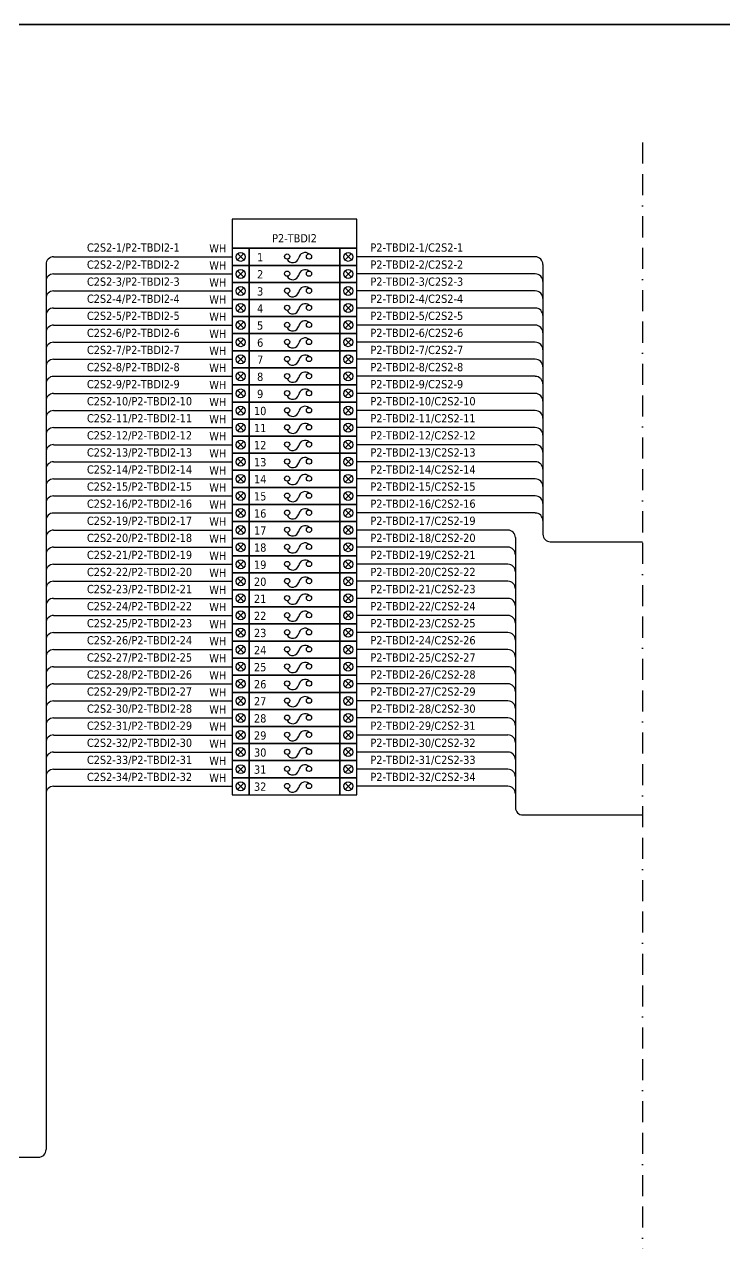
# Model space of a CAD drawing. Header units: millimetres. Extents: x 0 to 62600, y 0 to 14837.
# Drawn here: x 9759 to 10604, y 10245 to 11717 of the extents above; entities that cross this region are included whole.
import ezdxf
from ezdxf.enums import TextEntityAlignment as Align

# ---------------------------------------------------------------- set-up
doc = ezdxf.new("R2010")
doc.units = ezdxf.units.MM
doc.linetypes.add('BORDERX2', pattern=[88.9, 25.4, -12.7, 25.4, -12.7, 0, -12.7])
doc.layers.add('HELPPOINT', color=7, linetype='Continuous')
doc.layers.add('x01001-FrameArea', color=2, linetype='BORDERX2')
doc.layers.add('IE-WIRE', color=7, linetype='Continuous', lineweight=25)
doc.layers.add('power', color=7, linetype='Continuous', lineweight=25)
doc.styles.add('Tahoma', font='')
doc.styles.get('Tahoma').set_extended_font_data('Tahoma')

msp = doc.modelspace()

# ---------------------------------------------------------------- linework, layer by layer
at = {"color": 1, "ltscale": 25.4}
for p, q in [((10023.8, 11440.2), (10016.2, 11432.5)), ((10016.2, 11440.2), (10023.8, 11432.5)), ((10145.9, 11440.2), (10153.6, 11432.5)), ((10153.6, 11440.2), (10145.9, 11432.5)), ((10023.8, 11419.6), (10016.2, 11411.9)), ((10016.2, 11419.6), (10023.8, 11411.9)), ((10145.9, 11419.6), (10153.6, 11411.9)), ((10153.6, 11419.6), (10145.9, 11411.9)), ((10023.8, 11398.9), (10016.2, 11391.3)), ((10016.2, 11398.9), (10023.8, 11391.3)), ((10145.9, 11398.9), (10153.6, 11391.3)), ((10153.6, 11398.9), (10145.9, 11391.3)), ((10023.8, 11378.3), (10016.2, 11370.7)), ((10016.2, 11378.3), (10023.8, 11370.7)), ((10145.9, 11378.3), (10153.6, 11370.7)), ((10153.6, 11378.3), (10145.9, 11370.7)), ((10023.8, 11357.7), (10016.2, 11350.1)), ((10016.2, 11357.7), (10023.8, 11350.1)), ((10145.9, 11357.7), (10153.6, 11350.1)), ((10153.6, 11357.7), (10145.9, 11350.1)), ((10023.8, 11337.1), (10016.2, 11329.4)), ((10016.2, 11337.1), (10023.8, 11329.4)), ((10145.9, 11337.1), (10153.6, 11329.4)), ((10153.6, 11337.1), (10145.9, 11329.4)), ((10023.8, 11316.5), (10016.2, 11308.8)), ((10016.2, 11316.5), (10023.8, 11308.8)), ((10145.9, 11316.5), (10153.6, 11308.8)), ((10153.6, 11316.5), (10145.9, 11308.8)), ((10023.8, 11295.9), (10016.2, 11288.2)), ((10016.2, 11295.9), (10023.8, 11288.2)), ((10145.9, 11295.9), (10153.6, 11288.2)), ((10153.6, 11295.9), (10145.9, 11288.2)), ((10023.8, 11275.3), (10016.2, 11267.6)), ((10016.2, 11275.3), (10023.8, 11267.6)), ((10145.9, 11275.3), (10153.6, 11267.6)), ((10153.6, 11275.3), (10145.9, 11267.6)), ((10023.8, 11254.7), (10016.2, 11247)), ((10016.2, 11254.7), (10023.8, 11247)), ((10145.9, 11254.7), (10153.6, 11247)), ((10153.6, 11254.7), (10145.9, 11247)), ((10023.8, 11234.1), (10016.2, 11226.4)), ((10016.2, 11234.1), (10023.8, 11226.4)), ((10145.9, 11234.1), (10153.6, 11226.4)), ((10153.6, 11234.1), (10145.9, 11226.4)), ((10023.8, 11213.4), (10016.2, 11205.8)), ((10016.2, 11213.4), (10023.8, 11205.8)), ((10145.9, 11213.4), (10153.6, 11205.8)), ((10153.6, 11213.4), (10145.9, 11205.8)), ((10023.8, 11192.8), (10016.2, 11185.2)), ((10016.2, 11192.8), (10023.8, 11185.2)), ((10145.9, 11192.8), (10153.6, 11185.2)), ((10153.6, 11192.8), (10145.9, 11185.2)), ((10023.8, 11172.2), (10016.2, 11164.5)), ((10016.2, 11172.2), (10023.8, 11164.5)), ((10145.9, 11172.2), (10153.6, 11164.5)), ((10153.6, 11172.2), (10145.9, 11164.5)), ((10023.8, 11151.6), (10016.2, 11143.9)), ((10016.2, 11151.6), (10023.8, 11143.9)), ((10145.9, 11151.6), (10153.6, 11143.9)), ((10153.6, 11151.6), (10145.9, 11143.9)), ((10023.8, 11131), (10016.2, 11123.3)), ((10016.2, 11131), (10023.8, 11123.3)), ((10145.9, 11131), (10153.6, 11123.3)), ((10153.6, 11131), (10145.9, 11123.3)), ((10023.8, 11110.4), (10016.2, 11102.7)), ((10016.2, 11110.4), (10023.8, 11102.7)), ((10145.9, 11110.4), (10153.6, 11102.7)), ((10153.6, 11110.4), (10145.9, 11102.7)), ((10023.8, 11089.8), (10016.2, 11082.1)), ((10016.2, 11089.8), (10023.8, 11082.1)), ((10145.9, 11089.8), (10153.6, 11082.1)), ((10153.6, 11089.8), (10145.9, 11082.1)), ((10023.8, 11069.2), (10016.2, 11061.5)), ((10016.2, 11069.2), (10023.8, 11061.5)), ((10145.9, 11069.2), (10153.6, 11061.5)), ((10153.6, 11069.2), (10145.9, 11061.5)), ((10023.8, 11048.5), (10016.2, 11040.9)), ((10016.2, 11048.5), (10023.8, 11040.9)), ((10145.9, 11048.5), (10153.6, 11040.9)), ((10153.6, 11048.5), (10145.9, 11040.9)), ((10023.8, 11027.9), (10016.2, 11020.3)), ((10016.2, 11027.9), (10023.8, 11020.3)), ((10145.9, 11027.9), (10153.6, 11020.3)), ((10153.6, 11027.9), (10145.9, 11020.3)), ((10023.8, 11007.3), (10016.2, 10999.7)), ((10016.2, 11007.3), (10023.8, 10999.7)), ((10145.9, 11007.3), (10153.6, 10999.7)), ((10153.6, 11007.3), (10145.9, 10999.7)), ((10023.8, 10986.7), (10016.2, 10979)), ((10016.2, 10986.7), (10023.8, 10979)), ((10145.9, 10986.7), (10153.6, 10979)), ((10153.6, 10986.7), (10145.9, 10979)), ((10023.8, 10966.1), (10016.2, 10958.4)), ((10016.2, 10966.1), (10023.8, 10958.4)), ((10145.9, 10966.1), (10153.6, 10958.4)), ((10153.6, 10966.1), (10145.9, 10958.4)), ((10023.8, 10945.5), (10016.2, 10937.8)), ((10016.2, 10945.5), (10023.8, 10937.8)), ((10145.9, 10945.5), (10153.6, 10937.8)), ((10153.6, 10945.5), (10145.9, 10937.8)), ((10023.8, 10924.9), (10016.2, 10917.2)), ((10016.2, 10924.9), (10023.8, 10917.2)), ((10145.9, 10924.9), (10153.6, 10917.2)), ((10153.6, 10924.9), (10145.9, 10917.2)), ((10023.8, 10904.3), (10016.2, 10896.6)), ((10016.2, 10904.3), (10023.8, 10896.6)), ((10145.9, 10904.3), (10153.6, 10896.6)), ((10153.6, 10904.3), (10145.9, 10896.6)), ((10023.8, 10883.7), (10016.2, 10876)), ((10016.2, 10883.7), (10023.8, 10876)), ((10145.9, 10883.7), (10153.6, 10876)), ((10153.6, 10883.7), (10145.9, 10876)), ((10023.8, 10863), (10016.2, 10855.4)), ((10016.2, 10863), (10023.8, 10855.4)), ((10145.9, 10863), (10153.6, 10855.4)), ((10153.6, 10863), (10145.9, 10855.4)), ((10023.8, 10842.4), (10016.2, 10834.8)), ((10016.2, 10842.4), (10023.8, 10834.8)), ((10145.9, 10842.4), (10153.6, 10834.8)), ((10153.6, 10842.4), (10145.9, 10834.8)), ((10023.8, 10821.8), (10016.2, 10814.1)), ((10016.2, 10821.8), (10023.8, 10814.1)), ((10145.9, 10821.8), (10153.6, 10814.1)), ((10153.6, 10821.8), (10145.9, 10814.1)), ((10023.8, 10801.2), (10016.2, 10793.5)), ((10016.2, 10801.2), (10023.8, 10793.5)), ((10145.9, 10801.2), (10153.6, 10793.5)), ((10153.6, 10801.2), (10145.9, 10793.5))]:
    msp.add_line(p, q, dxfattribs=at)
at = {"color": 4, "ltscale": 25.4}
msp.add_lwpolyline([(10009.7, 11446.6), (10160, 11446.6), (10160, 11481.9), (10009.7, 11481.9)], close=True, dxfattribs=at)
at = {"color": 1, "ltscale": 25.4}
for points in [[(10009.7, 11426), (10030.3, 11426), (10030.3, 11446.6), (10009.7, 11446.6)], [(10030.3, 11426), (10139.4, 11426), (10139.4, 11446.6), (10030.3, 11446.6)], [(10139.4, 11426), (10160, 11426), (10160, 11446.6), (10139.4, 11446.6)], [(10009.7, 11405.4), (10030.3, 11405.4), (10030.3, 11426), (10009.7, 11426)], [(10030.3, 11405.4), (10139.4, 11405.4), (10139.4, 11426), (10030.3, 11426)], [(10139.4, 11405.4), (10160, 11405.4), (10160, 11426), (10139.4, 11426)], [(10009.7, 11384.8), (10030.3, 11384.8), (10030.3, 11405.4), (10009.7, 11405.4)], [(10030.3, 11384.8), (10139.4, 11384.8), (10139.4, 11405.4), (10030.3, 11405.4)], [(10139.4, 11384.8), (10160, 11384.8), (10160, 11405.4), (10139.4, 11405.4)], [(10009.7, 11364.2), (10030.3, 11364.2), (10030.3, 11384.8), (10009.7, 11384.8)], [(10030.3, 11364.2), (10139.4, 11364.2), (10139.4, 11384.8), (10030.3, 11384.8)], [(10139.4, 11364.2), (10160, 11364.2), (10160, 11384.8), (10139.4, 11384.8)], [(10009.7, 11343.6), (10030.3, 11343.6), (10030.3, 11364.2), (10009.7, 11364.2)], [(10030.3, 11343.6), (10139.4, 11343.6), (10139.4, 11364.2), (10030.3, 11364.2)], [(10139.4, 11343.6), (10160, 11343.6), (10160, 11364.2), (10139.4, 11364.2)], [(10009.7, 11323), (10030.3, 11323), (10030.3, 11343.6), (10009.7, 11343.6)], [(10030.3, 11323), (10139.4, 11323), (10139.4, 11343.6), (10030.3, 11343.6)], [(10139.4, 11323), (10160, 11323), (10160, 11343.6), (10139.4, 11343.6)], [(10009.7, 11302.4), (10030.3, 11302.4), (10030.3, 11323), (10009.7, 11323)], [(10030.3, 11302.4), (10139.4, 11302.4), (10139.4, 11323), (10030.3, 11323)], [(10139.4, 11302.4), (10160, 11302.4), (10160, 11323), (10139.4, 11323)], [(10009.7, 11281.7), (10030.3, 11281.7), (10030.3, 11302.4), (10009.7, 11302.4)], [(10030.3, 11281.7), (10139.4, 11281.7), (10139.4, 11302.4), (10030.3, 11302.4)], [(10139.4, 11281.7), (10160, 11281.7), (10160, 11302.4), (10139.4, 11302.4)], [(10009.7, 11261.1), (10030.3, 11261.1), (10030.3, 11281.7), (10009.7, 11281.7)], [(10030.3, 11261.1), (10139.4, 11261.1), (10139.4, 11281.7), (10030.3, 11281.7)], [(10139.4, 11261.1), (10160, 11261.1), (10160, 11281.7), (10139.4, 11281.7)], [(10009.7, 11240.5), (10030.3, 11240.5), (10030.3, 11261.1), (10009.7, 11261.1)], [(10030.3, 11240.5), (10139.4, 11240.5), (10139.4, 11261.1), (10030.3, 11261.1)], [(10139.4, 11240.5), (10160, 11240.5), (10160, 11261.1), (10139.4, 11261.1)], [(10009.7, 11219.9), (10030.3, 11219.9), (10030.3, 11240.5), (10009.7, 11240.5)], [(10030.3, 11219.9), (10139.4, 11219.9), (10139.4, 11240.5), (10030.3, 11240.5)], [(10139.4, 11219.9), (10160, 11219.9), (10160, 11240.5), (10139.4, 11240.5)], [(10009.7, 11199.3), (10030.3, 11199.3), (10030.3, 11219.9), (10009.7, 11219.9)], [(10030.3, 11199.3), (10139.4, 11199.3), (10139.4, 11219.9), (10030.3, 11219.9)], [(10139.4, 11199.3), (10160, 11199.3), (10160, 11219.9), (10139.4, 11219.9)], [(10009.7, 11178.7), (10030.3, 11178.7), (10030.3, 11199.3), (10009.7, 11199.3)], [(10030.3, 11178.7), (10139.4, 11178.7), (10139.4, 11199.3), (10030.3, 11199.3)], [(10139.4, 11178.7), (10160, 11178.7), (10160, 11199.3), (10139.4, 11199.3)], [(10009.7, 11158.1), (10030.3, 11158.1), (10030.3, 11178.7), (10009.7, 11178.7)], [(10030.3, 11158.1), (10139.4, 11158.1), (10139.4, 11178.7), (10030.3, 11178.7)], [(10139.4, 11158.1), (10160, 11158.1), (10160, 11178.7), (10139.4, 11178.7)], [(10009.7, 11137.5), (10030.3, 11137.5), (10030.3, 11158.1), (10009.7, 11158.1)], [(10030.3, 11137.5), (10139.4, 11137.5), (10139.4, 11158.1), (10030.3, 11158.1)], [(10139.4, 11137.5), (10160, 11137.5), (10160, 11158.1), (10139.4, 11158.1)], [(10009.7, 11116.9), (10030.3, 11116.9), (10030.3, 11137.5), (10009.7, 11137.5)], [(10030.3, 11116.9), (10139.4, 11116.9), (10139.4, 11137.5), (10030.3, 11137.5)], [(10139.4, 11116.9), (10160, 11116.9), (10160, 11137.5), (10139.4, 11137.5)], [(10009.7, 11096.2), (10030.3, 11096.2), (10030.3, 11116.9), (10009.7, 11116.9)], [(10030.3, 11096.2), (10139.4, 11096.2), (10139.4, 11116.9), (10030.3, 11116.9)], [(10139.4, 11096.2), (10160, 11096.2), (10160, 11116.9), (10139.4, 11116.9)], [(10009.7, 11075.6), (10030.3, 11075.6), (10030.3, 11096.2), (10009.7, 11096.2)], [(10030.3, 11075.6), (10139.4, 11075.6), (10139.4, 11096.2), (10030.3, 11096.2)], [(10139.4, 11075.6), (10160, 11075.6), (10160, 11096.2), (10139.4, 11096.2)], [(10009.7, 11055), (10030.3, 11055), (10030.3, 11075.6), (10009.7, 11075.6)], [(10030.3, 11055), (10139.4, 11055), (10139.4, 11075.6), (10030.3, 11075.6)], [(10139.4, 11055), (10160, 11055), (10160, 11075.6), (10139.4, 11075.6)], [(10009.7, 11034.4), (10030.3, 11034.4), (10030.3, 11055), (10009.7, 11055)], [(10030.3, 11034.4), (10139.4, 11034.4), (10139.4, 11055), (10030.3, 11055)], [(10139.4, 11034.4), (10160, 11034.4), (10160, 11055), (10139.4, 11055)], [(10009.7, 11013.8), (10030.3, 11013.8), (10030.3, 11034.4), (10009.7, 11034.4)], [(10030.3, 11013.8), (10139.4, 11013.8), (10139.4, 11034.4), (10030.3, 11034.4)], [(10139.4, 11013.8), (10160, 11013.8), (10160, 11034.4), (10139.4, 11034.4)], [(10009.7, 10993.2), (10030.3, 10993.2), (10030.3, 11013.8), (10009.7, 11013.8)], [(10030.3, 10993.2), (10139.4, 10993.2), (10139.4, 11013.8), (10030.3, 11013.8)], [(10139.4, 10993.2), (10160, 10993.2), (10160, 11013.8), (10139.4, 11013.8)], [(10009.7, 10972.6), (10030.3, 10972.6), (10030.3, 10993.2), (10009.7, 10993.2)], [(10030.3, 10972.6), (10139.4, 10972.6), (10139.4, 10993.2), (10030.3, 10993.2)], [(10139.4, 10972.6), (10160, 10972.6), (10160, 10993.2), (10139.4, 10993.2)], [(10009.7, 10952), (10030.3, 10952), (10030.3, 10972.6), (10009.7, 10972.6)], [(10030.3, 10952), (10139.4, 10952), (10139.4, 10972.6), (10030.3, 10972.6)], [(10139.4, 10952), (10160, 10952), (10160, 10972.6), (10139.4, 10972.6)], [(10009.7, 10931.3), (10030.3, 10931.3), (10030.3, 10952), (10009.7, 10952)], [(10030.3, 10931.3), (10139.4, 10931.3), (10139.4, 10952), (10030.3, 10952)], [(10139.4, 10931.3), (10160, 10931.3), (10160, 10952), (10139.4, 10952)], [(10009.7, 10910.7), (10030.3, 10910.7), (10030.3, 10931.3), (10009.7, 10931.3)], [(10030.3, 10910.7), (10139.4, 10910.7), (10139.4, 10931.3), (10030.3, 10931.3)], [(10139.4, 10910.7), (10160, 10910.7), (10160, 10931.3), (10139.4, 10931.3)], [(10009.7, 10890.1), (10030.3, 10890.1), (10030.3, 10910.7), (10009.7, 10910.7)], [(10030.3, 10890.1), (10139.4, 10890.1), (10139.4, 10910.7), (10030.3, 10910.7)], [(10139.4, 10890.1), (10160, 10890.1), (10160, 10910.7), (10139.4, 10910.7)], [(10009.7, 10869.5), (10030.3, 10869.5), (10030.3, 10890.1), (10009.7, 10890.1)], [(10030.3, 10869.5), (10139.4, 10869.5), (10139.4, 10890.1), (10030.3, 10890.1)], [(10139.4, 10869.5), (10160, 10869.5), (10160, 10890.1), (10139.4, 10890.1)], [(10009.7, 10848.9), (10030.3, 10848.9), (10030.3, 10869.5), (10009.7, 10869.5)], [(10030.3, 10848.9), (10139.4, 10848.9), (10139.4, 10869.5), (10030.3, 10869.5)], [(10139.4, 10848.9), (10160, 10848.9), (10160, 10869.5), (10139.4, 10869.5)], [(10009.7, 10828.3), (10030.3, 10828.3), (10030.3, 10848.9), (10009.7, 10848.9)], [(10030.3, 10828.3), (10139.4, 10828.3), (10139.4, 10848.9), (10030.3, 10848.9)], [(10139.4, 10828.3), (10160, 10828.3), (10160, 10848.9), (10139.4, 10848.9)], [(10009.7, 10807.7), (10030.3, 10807.7), (10030.3, 10828.3), (10009.7, 10828.3)], [(10030.3, 10807.7), (10139.4, 10807.7), (10139.4, 10828.3), (10030.3, 10828.3)], [(10139.4, 10807.7), (10160, 10807.7), (10160, 10828.3), (10139.4, 10828.3)], [(10009.7, 10787.1), (10030.3, 10787.1), (10030.3, 10807.7), (10009.7, 10807.7)], [(10030.3, 10787.1), (10139.4, 10787.1), (10139.4, 10807.7), (10030.3, 10807.7)], [(10139.4, 10787.1), (10160, 10787.1), (10160, 10807.7), (10139.4, 10807.7)]]:
    msp.add_lwpolyline(points, close=True, dxfattribs=at)
for centre in [(10020, 11436.3), (10149.7, 11436.3), (10020, 11415.7), (10149.7, 11415.7), (10020, 11395.1), (10149.7, 11395.1), (10020, 11374.5), (10149.7, 11374.5), (10020, 11353.9), (10149.7, 11353.9), (10020, 11333.3), (10149.7, 11333.3), (10020, 11312.7), (10149.7, 11312.7), (10020, 11292.1), (10149.7, 11292.1), (10020, 11271.4), (10149.7, 11271.4), (10020, 11250.8), (10149.7, 11250.8), (10020, 11230.2), (10149.7, 11230.2), (10020, 11209.6), (10149.7, 11209.6), (10020, 11189), (10149.7, 11189), (10020, 11168.4), (10149.7, 11168.4), (10020, 11147.8), (10149.7, 11147.8), (10020, 11127.2), (10149.7, 11127.2), (10020, 11106.5), (10149.7, 11106.5), (10020, 11085.9), (10149.7, 11085.9), (10020, 11065.3), (10149.7, 11065.3), (10020, 11044.7), (10149.7, 11044.7), (10020, 11024.1), (10149.7, 11024.1), (10020, 11003.5), (10149.7, 11003.5), (10020, 10982.9), (10149.7, 10982.9), (10020, 10962.3), (10149.7, 10962.3), (10020, 10941.7), (10149.7, 10941.7), (10020, 10921), (10149.7, 10921), (10020, 10900.4), (10149.7, 10900.4), (10020, 10879.8), (10149.7, 10879.8), (10020, 10859.2), (10149.7, 10859.2), (10020, 10838.6), (10149.7, 10838.6), (10020, 10818), (10149.7, 10818), (10020, 10797.4), (10149.7, 10797.4)]:
    msp.add_circle(centre, 5.42, dxfattribs=at)
at = {"layer": 'HELPPOINT', "color": 4, "lineweight": 35}
msp.add_line((8386.6, 11716.9), (12279.9, 11716.9), dxfattribs=at)
msp.add_line((8386.6, 11716.9), (12279.9, 11716.9), dxfattribs=at)
at = {"layer": 'IE-WIRE', "color": 4, "ltscale": 25.4}
for p, q in [((9794.3, 11436.3), (10009.7, 11436.3)), ((10375.4, 11436.3), (10160, 11436.3)), ((9785.2, 11427.2), (9785.2, 10358.8)), ((10384.5, 11427.2), (10384.5, 11101.5)), ((9794.3, 11415.7), (10009.7, 11415.7)), ((10375.4, 11415.7), (10160, 11415.7)), ((9794.3, 11395.1), (10009.7, 11395.1)), ((10375.4, 11395.1), (10160, 11395.1)), ((9794.3, 11374.5), (10009.7, 11374.5)), ((10375.4, 11374.5), (10160, 11374.5)), ((9794.3, 11353.9), (10009.7, 11353.9)), ((10375.4, 11353.9), (10160, 11353.9)), ((9794.3, 11333.3), (10009.7, 11333.3)), ((10375.4, 11333.3), (10160, 11333.3)), ((9794.3, 11312.7), (10009.7, 11312.7)), ((10375.4, 11312.7), (10160, 11312.7)), ((9794.3, 11292.1), (10009.7, 11292.1)), ((10375.4, 11292.1), (10160, 11292.1)), ((9794.3, 11271.4), (10009.7, 11271.4)), ((10375.4, 11271.4), (10160, 11271.4)), ((9794.3, 11250.8), (10009.7, 11250.8)), ((10375.4, 11250.8), (10160, 11250.8)), ((9794.3, 11230.2), (10009.7, 11230.2)), ((10375.4, 11230.2), (10160, 11230.2)), ((9794.3, 11209.6), (10009.7, 11209.6)), ((10375.4, 11209.6), (10160, 11209.6)), ((9794.3, 11189), (10009.7, 11189)), ((10375.4, 11189), (10160, 11189)), ((9794.3, 11168.4), (10009.7, 11168.4)), ((10375.4, 11168.4), (10160, 11168.4)), ((9794.3, 11147.8), (10009.7, 11147.8)), ((10375.4, 11147.8), (10160, 11147.8)), ((9794.3, 11127.2), (10009.7, 11127.2)), ((10375.4, 11127.2), (10160, 11127.2)), ((9794.3, 11106.5), (10009.7, 11106.5)), ((10342.3, 11106.5), (10160, 11106.5)), ((10351.4, 11097.4), (10351.4, 10771.7)), ((9794.3, 11085.9), (10009.7, 11085.9)), ((10342.3, 11085.9), (10160, 11085.9)), ((9794.3, 11065.3), (10009.7, 11065.3)), ((10342.3, 11065.3), (10160, 11065.3)), ((9794.3, 11044.7), (10009.7, 11044.7)), ((10342.3, 11044.7), (10160, 11044.7)), ((9794.3, 11024.1), (10009.7, 11024.1)), ((10342.3, 11024.1), (10160, 11024.1)), ((9794.3, 11003.5), (10009.7, 11003.5)), ((10342.3, 11003.5), (10160, 11003.5)), ((9794.3, 10982.9), (10009.7, 10982.9)), ((10342.3, 10982.9), (10160, 10982.9)), ((9794.3, 10962.3), (10009.7, 10962.3)), ((10342.3, 10962.3), (10160, 10962.3)), ((9794.3, 10941.7), (10009.7, 10941.7)), ((10342.3, 10941.7), (10160, 10941.7)), ((9794.3, 10921), (10009.7, 10921)), ((10342.3, 10921), (10160, 10921)), ((9794.3, 10900.4), (10009.7, 10900.4)), ((10342.3, 10900.4), (10160, 10900.4)), ((9794.3, 10879.8), (10009.7, 10879.8)), ((10342.3, 10879.8), (10160, 10879.8)), ((9794.3, 10859.2), (10009.7, 10859.2)), ((10342.3, 10859.2), (10160, 10859.2)), ((9794.3, 10838.6), (10009.7, 10838.6)), ((10342.3, 10838.6), (10160, 10838.6)), ((9794.3, 10818), (10009.7, 10818)), ((10342.3, 10818), (10160, 10818)), ((9794.3, 10797.4), (10009.7, 10797.4)), ((10342.3, 10797.4), (10160, 10797.4))]:
    msp.add_line(p, q, dxfattribs=at)
at = {"layer": 'IE-WIRE', "color": 4}
for p, q in [((10393.5, 11092.5), (10504.8, 11092.5)), ((10360.4, 10762.7), (10504.8, 10762.7)), ((8734.7, 10349.7), (9776, 10349.7))]:
    msp.add_line(p, q, dxfattribs=at)
at = {"layer": 'IE-WIRE', "color": 4, "ltscale": 25.4}
for centre, start, end in [((9794.3, 11427.2), 90, 180), ((10375.4, 11427.2), 0, 90), ((9794.3, 11406.6), 90, 180), ((10375.4, 11406.6), 0, 90), ((9794.3, 11386), 90, 180), ((10375.4, 11386), 0, 90), ((9794.3, 11365.4), 90, 180), ((10375.4, 11365.4), 0, 90), ((9794.3, 11344.7), 90, 180), ((10375.4, 11344.7), 0, 90), ((9794.3, 11324.1), 90, 180), ((10375.4, 11324.1), 0, 90), ((9794.3, 11303.5), 90, 180), ((10375.4, 11303.5), 0, 90), ((9794.3, 11282.9), 90, 180), ((10375.4, 11282.9), 0, 90), ((9794.3, 11262.3), 90, 180), ((10375.4, 11262.3), 0, 90), ((9794.3, 11241.7), 90, 180), ((10375.4, 11241.7), 0, 90), ((9794.3, 11221.1), 90, 180), ((10375.4, 11221.1), 0, 90), ((9794.3, 11200.5), 90, 180), ((10375.4, 11200.5), 0, 90), ((9794.3, 11179.9), 90, 180), ((10375.4, 11179.9), 0, 90), ((9794.3, 11159.2), 90, 180), ((10375.4, 11159.2), 0, 90), ((9794.3, 11138.6), 90, 180), ((10375.4, 11138.6), 0, 90), ((9794.3, 11118), 90, 180), ((10375.4, 11118), 0, 90), ((9794.3, 11097.4), 90, 180), ((10342.3, 11097.4), 0, 90), ((9794.3, 11076.8), 90, 180), ((10342.3, 11076.8), 0, 90), ((9794.3, 11056.2), 90, 180), ((10342.3, 11056.2), 0, 90), ((9794.3, 11035.6), 90, 180), ((10342.3, 11035.6), 0, 90), ((9794.3, 11015), 90, 180), ((10342.3, 11015), 0, 90), ((9794.3, 10994.3), 90, 180), ((10342.3, 10994.3), 0, 90), ((9794.3, 10973.7), 90, 180), ((10342.3, 10973.7), 0, 90), ((9794.3, 10953.1), 90, 180), ((10342.3, 10953.1), 0, 90), ((9794.3, 10932.5), 90, 180), ((10342.3, 10932.5), 0, 90), ((9794.3, 10911.9), 90, 180), ((10342.3, 10911.9), 0, 90), ((9794.3, 10891.3), 90, 180), ((10342.3, 10891.3), 0, 90), ((9794.3, 10870.7), 90, 180), ((10342.3, 10870.7), 0, 90), ((9794.3, 10850.1), 90, 180), ((10342.3, 10850.1), 0, 90), ((9794.3, 10829.5), 90, 180), ((10342.3, 10829.5), 0, 90), ((9794.3, 10808.8), 90, 180), ((10342.3, 10808.8), 0, 90), ((9794.3, 10788.2), 90, 180), ((10342.3, 10788.2), 0, 90)]:
    msp.add_arc(centre, 9.14, start, end, dxfattribs=at)
at = {"layer": 'IE-WIRE', "color": 4}
for centre, radius, start, end in [((10393.5, 11101.5), 8.96, 180, 270), ((10360.4, 10771.7), 8.96, 180, 270), ((9776, 10358.8), 9.14, 270, 0)]:
    msp.add_arc(centre, radius, start, end, dxfattribs=at)
at = {"layer": 'power', "color": 1, "ltscale": 25.4}
for centre in [(10076, 11436.7), (10102.4, 11436.7), (10076, 11416), (10102.4, 11416), (10076, 11395.4), (10102.4, 11395.4), (10076, 11374.8), (10102.4, 11374.8), (10076, 11354.2), (10102.4, 11354.2), (10076, 11333.6), (10102.4, 11333.6), (10076, 11313), (10102.4, 11313), (10076, 11292.4), (10102.4, 11292.4), (10076, 11271.8), (10102.4, 11271.8), (10076, 11251.1), (10102.4, 11251.1), (10076, 11230.5), (10102.4, 11230.5), (10076, 11209.9), (10102.4, 11209.9), (10076, 11189.3), (10102.4, 11189.3), (10076, 11168.7), (10102.4, 11168.7), (10076, 11148.1), (10102.4, 11148.1), (10076, 11127.5), (10102.4, 11127.5), (10076, 11106.9), (10102.4, 11106.9), (10076, 11086.3), (10102.4, 11086.3), (10076, 11065.6), (10102.4, 11065.6), (10076, 11045), (10102.4, 11045), (10076, 11024.4), (10102.4, 11024.4), (10076, 11003.8), (10102.4, 11003.8), (10076, 10983.2), (10102.4, 10983.2), (10076, 10962.6), (10102.4, 10962.6), (10076, 10942), (10102.4, 10942), (10076, 10921.4), (10102.4, 10921.4), (10076, 10900.7), (10102.4, 10900.7), (10076, 10880.1), (10102.4, 10880.1), (10076, 10859.5), (10102.4, 10859.5), (10076, 10838.9), (10102.4, 10838.9), (10076, 10818.3), (10102.4, 10818.3), (10076, 10797.7), (10102.4, 10797.7)]:
    msp.add_circle(centre, 3.16, dxfattribs=at)
for centre, radius, start, end in [((10082.7, 11436.8), 7.52, 206.1634, 346.0383), ((10097.6, 11433.8), 7.66, 51.1309, 171.3254), ((10097.6, 11413.2), 7.66, 51.1309, 171.3254), ((10082.7, 11416.2), 7.52, 206.1634, 346.0383), ((10082.7, 11395.6), 7.52, 206.1634, 346.0383), ((10097.6, 11392.6), 7.66, 51.1309, 171.3254), ((10097.6, 11372), 7.66, 51.1309, 171.3254), ((10082.7, 11375), 7.52, 206.1634, 346.0383), ((10082.7, 11354.4), 7.52, 206.1634, 346.0383), ((10097.6, 11351.4), 7.66, 51.1309, 171.3254), ((10082.7, 11333.8), 7.52, 206.1634, 346.0383), ((10097.6, 11330.8), 7.66, 51.1309, 171.3254), ((10097.6, 11310.2), 7.66, 51.1309, 171.3254), ((10082.7, 11313.1), 7.52, 206.1634, 346.0383), ((10082.7, 11292.5), 7.52, 206.1634, 346.0383), ((10097.6, 11289.6), 7.66, 51.1309, 171.3254), ((10097.6, 11269), 7.66, 51.1309, 171.3254), ((10082.7, 11271.9), 7.52, 206.1634, 346.0383), ((10082.7, 11251.3), 7.52, 206.1634, 346.0383), ((10097.6, 11248.3), 7.66, 51.1309, 171.3254), ((10082.7, 11230.7), 7.52, 206.1634, 346.0383), ((10097.6, 11227.7), 7.66, 51.1309, 171.3254), ((10097.6, 11207.1), 7.66, 51.1309, 171.3254), ((10082.7, 11210.1), 7.52, 206.1634, 346.0383), ((10082.7, 11189.5), 7.52, 206.1634, 346.0383), ((10097.6, 11186.5), 7.66, 51.1309, 171.3254), ((10097.6, 11165.9), 7.66, 51.1309, 171.3254), ((10082.7, 11168.9), 7.52, 206.1634, 346.0383), ((10082.7, 11148.3), 7.52, 206.1634, 346.0383), ((10097.6, 11145.3), 7.66, 51.1309, 171.3254), ((10082.7, 11127.6), 7.52, 206.1634, 346.0383), ((10097.6, 11124.7), 7.66, 51.1309, 171.3254), ((10097.6, 11104.1), 7.66, 51.1309, 171.3254), ((10082.7, 11107), 7.52, 206.1634, 346.0383), ((10082.7, 11086.4), 7.52, 206.1634, 346.0383), ((10097.6, 11083.4), 7.66, 51.1309, 171.3254), ((10097.6, 11062.8), 7.66, 51.1309, 171.3254), ((10082.7, 11065.8), 7.52, 206.1634, 346.0383), ((10082.7, 11045.2), 7.52, 206.1634, 346.0383), ((10097.6, 11042.2), 7.66, 51.1309, 171.3254), ((10082.7, 11024.6), 7.52, 206.1634, 346.0383), ((10097.6, 11021.6), 7.66, 51.1309, 171.3254), ((10097.6, 11001), 7.66, 51.1309, 171.3254), ((10082.7, 11004), 7.52, 206.1634, 346.0383), ((10082.7, 10983.4), 7.52, 206.1634, 346.0383), ((10097.6, 10980.4), 7.66, 51.1309, 171.3254), ((10097.6, 10959.8), 7.66, 51.1309, 171.3254), ((10082.7, 10962.7), 7.52, 206.1634, 346.0383), ((10082.7, 10942.1), 7.52, 206.1634, 346.0383), ((10097.6, 10939.2), 7.66, 51.1309, 171.3254), ((10082.7, 10921.5), 7.52, 206.1634, 346.0383), ((10097.6, 10918.6), 7.66, 51.1309, 171.3254), ((10097.6, 10897.9), 7.66, 51.1309, 171.3254), ((10082.7, 10900.9), 7.52, 206.1634, 346.0383), ((10082.7, 10880.3), 7.52, 206.1634, 346.0383), ((10097.6, 10877.3), 7.66, 51.1309, 171.3254), ((10097.6, 10856.7), 7.66, 51.1309, 171.3254), ((10082.7, 10859.7), 7.52, 206.1634, 346.0383), ((10082.7, 10839.1), 7.52, 206.1634, 346.0383), ((10097.6, 10836.1), 7.66, 51.1309, 171.3254), ((10082.7, 10818.5), 7.52, 206.1634, 346.0383), ((10097.6, 10815.5), 7.66, 51.1309, 171.3254), ((10097.6, 10794.9), 7.66, 51.1309, 171.3254), ((10082.7, 10797.8), 7.52, 206.1634, 346.0383)]:
    msp.add_arc(centre, radius, start, end, dxfattribs=at)
at = {"layer": 'x01001-FrameArea'}
msp.add_line((10504.8, 11574.2), (10504.8, 9487.7), dxfattribs=at)

# ---------------------------------------------------------------- texts
at = {"color": 4, "style": 'Tahoma'}
msp.add_text('P2-TBDI2', height=9.95, dxfattribs=at).set_placement((10084.9, 11458.7), align=Align.MIDDLE_CENTER)
for s, height, p in [('C2S2-1/P2-TBDI2-1', 9.949, (9834.5, 11442.6)), ('WH', 9.95, (9982.1, 11441.6)), ('P2-TBDI2-1/C2S2-1', 9.949, (10176.5, 11442.6)), ('C2S2-2/P2-TBDI2-2', 9.949, (9834.5, 11422)), ('WH', 9.95, (9982.1, 11421)), ('P2-TBDI2-2/C2S2-2', 9.949, (10176.5, 11422)), ('C2S2-3/P2-TBDI2-3', 9.949, (9834.5, 11401.4)), ('WH', 9.95, (9982.1, 11400.4)), ('P2-TBDI2-3/C2S2-3', 9.949, (10176.5, 11401.4)), ('C2S2-4/P2-TBDI2-4', 9.949, (9834.5, 11380.8)), ('WH', 9.95, (9982.1, 11379.8)), ('P2-TBDI2-4/C2S2-4', 9.949, (10176.5, 11380.8)), ('C2S2-5/P2-TBDI2-5', 9.949, (9834.5, 11360.2)), ('WH', 9.95, (9982.1, 11359.1)), ('P2-TBDI2-5/C2S2-5', 9.949, (10176.5, 11360.2)), ('C2S2-6/P2-TBDI2-6', 9.949, (9834.5, 11339.6)), ('WH', 9.95, (9982.1, 11338.5)), ('P2-TBDI2-6/C2S2-6', 9.949, (10176.5, 11339.6)), ('C2S2-7/P2-TBDI2-7', 9.949, (9834.5, 11319)), ('WH', 9.95, (9982.1, 11317.9)), ('P2-TBDI2-7/C2S2-7', 9.949, (10176.5, 11319)), ('C2S2-8/P2-TBDI2-8', 9.949, (9834.5, 11298.3)), ('WH', 9.95, (9982.1, 11297.3)), ('P2-TBDI2-8/C2S2-8', 9.949, (10176.5, 11298.3)), ('C2S2-9/P2-TBDI2-9', 9.949, (9834.5, 11277.7)), ('WH', 9.95, (9982.1, 11276.7)), ('P2-TBDI2-9/C2S2-9', 9.949, (10176.5, 11277.7)), ('C2S2-10/P2-TBDI2-10', 9.949, (9834.5, 11257.1)), ('WH', 9.95, (9982.1, 11256.1)), ('P2-TBDI2-10/C2S2-10', 9.949, (10176.5, 11257.1)), ('C2S2-11/P2-TBDI2-11', 9.949, (9834.5, 11236.5)), ('WH', 9.95, (9982.1, 11235.5)), ('P2-TBDI2-11/C2S2-11', 9.949, (10176.5, 11236.5)), ('C2S2-12/P2-TBDI2-12', 9.949, (9834.5, 11215.9)), ('WH', 9.95, (9982.1, 11214.9)), ('P2-TBDI2-12/C2S2-12', 9.949, (10176.5, 11215.9)), ('C2S2-13/P2-TBDI2-13', 9.949, (9834.5, 11195.3)), ('WH', 9.95, (9982.1, 11194.2)), ('P2-TBDI2-13/C2S2-13', 9.949, (10176.5, 11195.3)), ('C2S2-14/P2-TBDI2-14', 9.949, (9834.5, 11174.7)), ('WH', 9.95, (9982.1, 11173.6)), ('P2-TBDI2-14/C2S2-14', 9.949, (10176.5, 11174.7)), ('C2S2-15/P2-TBDI2-15', 9.949, (9834.5, 11154.1)), ('WH', 9.95, (9982.1, 11153)), ('P2-TBDI2-15/C2S2-15', 9.949, (10176.5, 11154.1)), ('C2S2-16/P2-TBDI2-16', 9.949, (9834.5, 11133.4)), ('WH', 9.95, (9982.1, 11132.4)), ('P2-TBDI2-16/C2S2-16', 9.949, (10176.5, 11133.4)), ('C2S2-19/P2-TBDI2-17', 9.949, (9834.5, 11112.8)), ('WH', 9.95, (9982.1, 11111.8)), ('P2-TBDI2-17/C2S2-19', 9.949, (10176.5, 11112.8)), ('C2S2-20/P2-TBDI2-18', 9.949, (9834.5, 11092.2)), ('WH', 9.95, (9982.1, 11091.2)), ('P2-TBDI2-18/C2S2-20', 9.949, (10176.5, 11092.2)), ('C2S2-21/P2-TBDI2-19', 9.949, (9834.5, 11071.6)), ('WH', 9.95, (9982.1, 11070.6)), ('P2-TBDI2-19/C2S2-21', 9.949, (10176.5, 11071.6)), ('C2S2-22/P2-TBDI2-20', 9.949, (9834.5, 11051)), ('WH', 9.95, (9982.1, 11050)), ('P2-TBDI2-20/C2S2-22', 9.949, (10176.5, 11051)), ('C2S2-23/P2-TBDI2-21', 9.949, (9834.5, 11030.4)), ('WH', 9.95, (9982.1, 11029.4)), ('P2-TBDI2-21/C2S2-23', 9.949, (10176.5, 11030.4)), ('C2S2-24/P2-TBDI2-22', 9.949, (9834.5, 11009.8)), ('WH', 9.95, (9982.1, 11008.7)), ('P2-TBDI2-22/C2S2-24', 9.949, (10176.5, 11009.8)), ('C2S2-25/P2-TBDI2-23', 9.949, (9834.5, 10989.2)), ('WH', 9.95, (9982.1, 10988.1)), ('P2-TBDI2-23/C2S2-25', 9.949, (10176.5, 10989.2)), ('C2S2-26/P2-TBDI2-24', 9.949, (9834.5, 10968.6)), ('WH', 9.95, (9982.1, 10967.5)), ('P2-TBDI2-24/C2S2-26', 9.949, (10176.5, 10968.6)), ('C2S2-27/P2-TBDI2-25', 9.949, (9834.5, 10947.9)), ('WH', 9.95, (9982.1, 10946.9)), ('P2-TBDI2-25/C2S2-27', 9.949, (10176.5, 10947.9)), ('C2S2-28/P2-TBDI2-26', 9.949, (9834.5, 10927.3)), ('WH', 9.95, (9982.1, 10926.3)), ('P2-TBDI2-26/C2S2-28', 9.949, (10176.5, 10927.3)), ('C2S2-29/P2-TBDI2-27', 9.949, (9834.5, 10906.7)), ('WH', 9.95, (9982.1, 10905.7)), ('P2-TBDI2-27/C2S2-29', 9.949, (10176.5, 10906.7)), ('C2S2-30/P2-TBDI2-28', 9.949, (9834.5, 10886.1)), ('WH', 9.95, (9982.1, 10885.1)), ('P2-TBDI2-28/C2S2-30', 9.949, (10176.5, 10886.1)), ('C2S2-31/P2-TBDI2-29', 9.949, (9834.5, 10865.5)), ('WH', 9.95, (9982.1, 10864.5)), ('P2-TBDI2-29/C2S2-31', 9.949, (10176.5, 10865.5)), ('C2S2-32/P2-TBDI2-30', 9.949, (9834.5, 10844.9)), ('WH', 9.95, (9982.1, 10843.8)), ('P2-TBDI2-30/C2S2-32', 9.949, (10176.5, 10844.9)), ('C2S2-33/P2-TBDI2-31', 9.949, (9834.5, 10824.3)), ('WH', 9.95, (9982.1, 10823.2)), ('P2-TBDI2-31/C2S2-33', 9.949, (10176.5, 10824.3)), ('C2S2-34/P2-TBDI2-32', 9.949, (9834.5, 10803.7)), ('WH', 9.95, (9982.1, 10802.6)), ('P2-TBDI2-32/C2S2-34', 9.949, (10176.5, 10803.7))]:
    msp.add_text(s, height=height, dxfattribs=at).set_placement(p)
at = {"layer": 'power', "color": 7, "style": 'Tahoma'}
for s, p in [('1', (10043.5, 11435.8)), ('2', (10043.5, 11415.2)), ('3', (10043.5, 11394.6)), ('4', (10043.5, 11374)), ('5', (10043.5, 11353.4)), ('6', (10043.5, 11332.8)), ('7', (10043.5, 11312.2)), ('8', (10043.5, 11291.5)), ('9', (10043.5, 11270.9)), ('10', (10043.5, 11250.3)), ('11', (10043.5, 11229.7)), ('12', (10043.5, 11209.1)), ('13', (10043.5, 11188.5)), ('14', (10043.5, 11167.9)), ('15', (10043.5, 11147.3)), ('16', (10043.5, 11126.6)), ('17', (10043.5, 11106)), ('18', (10043.5, 11085.4)), ('19', (10043.5, 11064.8)), ('20', (10043.5, 11044.2)), ('21', (10043.5, 11023.6)), ('22', (10043.5, 11003)), ('23', (10043.5, 10982.4)), ('24', (10043.5, 10961.7)), ('25', (10043.5, 10941.1)), ('26', (10043.5, 10920.5)), ('27', (10043.5, 10899.9)), ('28', (10043.5, 10879.3)), ('29', (10043.5, 10858.7)), ('30', (10043.5, 10838.1)), ('31', (10043.5, 10817.5)), ('32', (10043.5, 10796.9))]:
    msp.add_text(s, height=9.97, dxfattribs=at).set_placement(p, align=Align.MIDDLE_CENTER)

doc.saveas('drawing.dxf')
